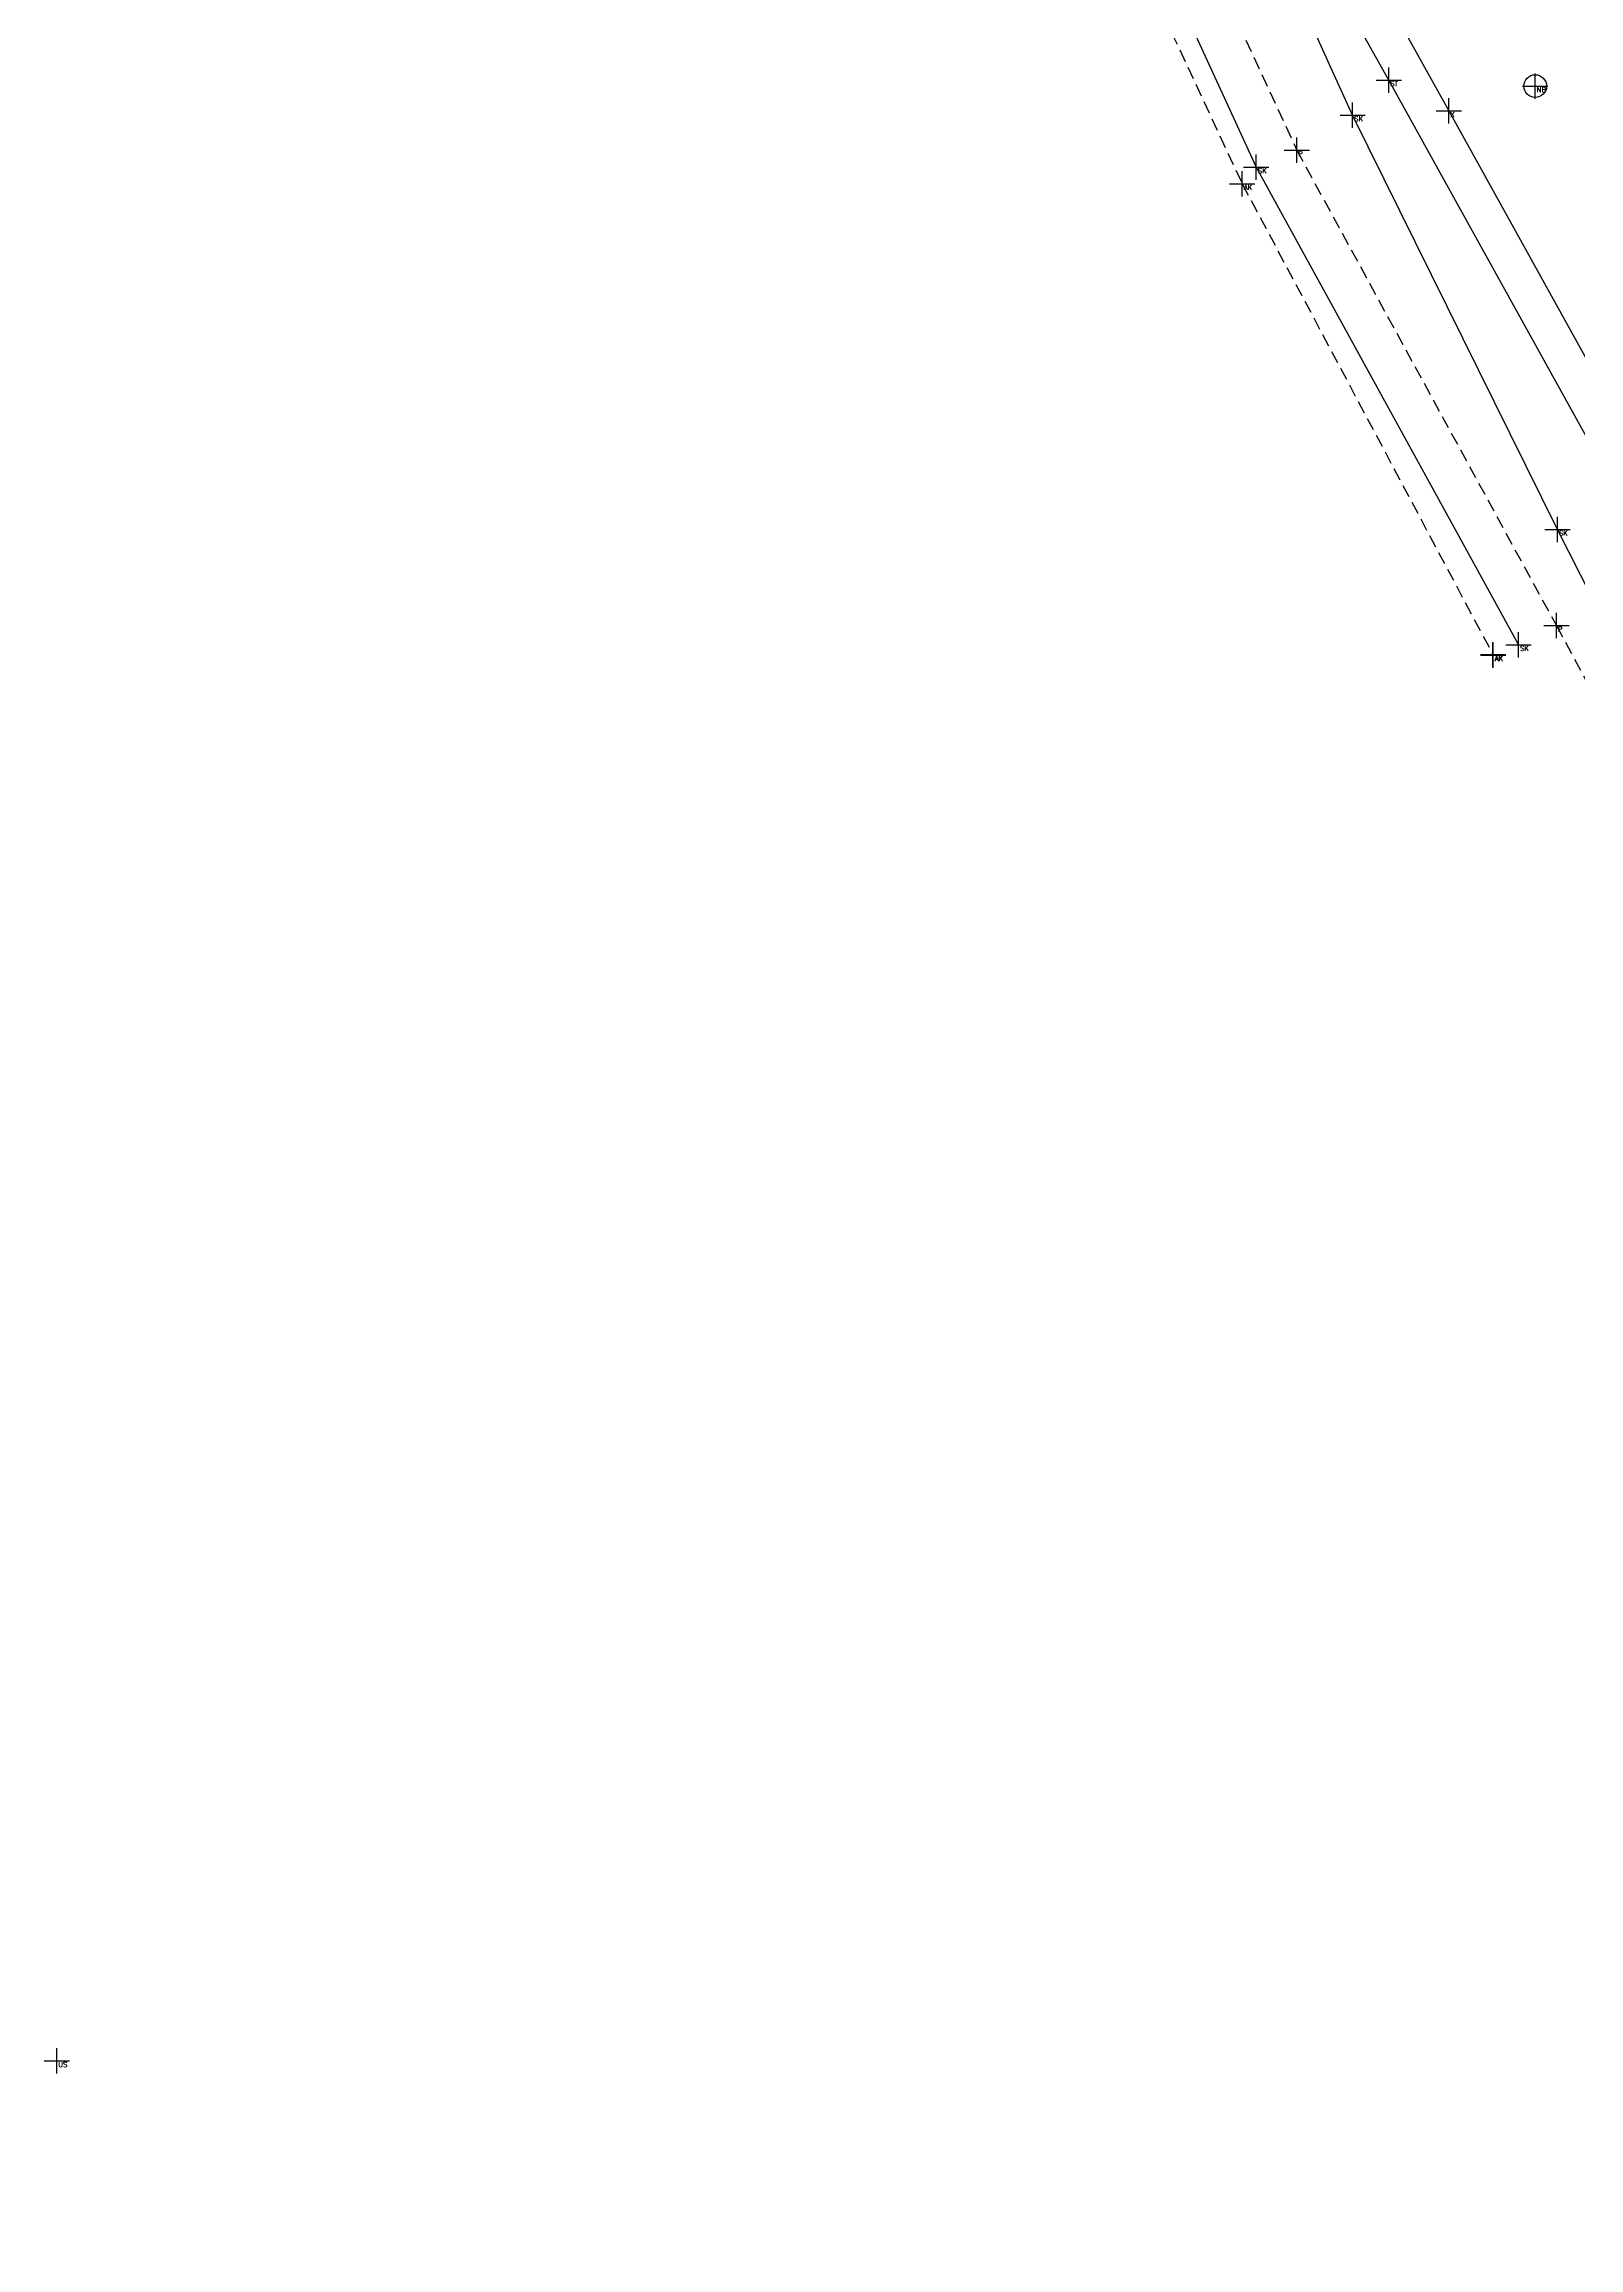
# Model space of a CAD drawing. Header units: metres. Extents: x 113488 to 113987, y 6281306 to 6282136.
# Drawn here: x 113588.9 to 113649.5, y 6281697.9 to 6281785 of the extents above; entities that cross this region are included whole.
import ezdxf
from ezdxf.enums import TextEntityAlignment as Align

# ---------------------------------------------------------------- set-up
doc = ezdxf.new("R2010")
doc.units = ezdxf.units.M
doc.header["$PDMODE"] = 2
doc.header["$PDSIZE"] = 0.5
doc.linetypes.add('DASHED', pattern=[0.75, 0.5, -0.25])
for name, color, linetype in [('M-0CODE', 7, 'Continuous'), ('M-2VA', 7, 'Continuous'), ('M-3YTOR', 7, 'Continuous'), ('M-4DETALJ', 7, 'Continuous'), ('M-BEF-BRUNNAR-INMÄTT', 7, 'Continuous'), ('M-BEF-SLÄNT', 4, 'Continuous'), ('M-BEF-STAKET', 81, 'STAKET'), ('M-BEF-VÄGKANT', 6, 'DASHED'), ('M-BEF-VÄGKANTSTÖD', 1, 'Continuous'), ('M-BRUNNAR', 3, 'Continuous'), ('pntdesc', 1, 'Continuous')]:
    doc.layers.add(name, color=color, linetype=linetype)
doc.styles.get("Standard").update_dxf_attribs({"font": 'simplex8.shx'})
doc.linetypes.add('STAKET', pattern='A,7,[134,morastr.shx,S=0.8,R=0,X=0,Y=0],0.6,[134,morastr.shx,S=0.8,R=0,X=0,Y=0],1', length=8.6)

# ---------------------------------------------------------------- blocks, each defined once
blk = doc.blocks.new('meas')
at = {"color": 0}
blk.add_point((0, 0), dxfattribs=at)
at = {"layer": 'pntdesc'}
blk.add_attdef('PNTDESC', text='', height=1, dxfattribs=at).set_placement((0.3, -0.21), align=Align.TOP_LEFT)
blk = doc.blocks.new('NB')
at = {"layer": 'M-BRUNNAR', "ltscale": 0.1}
blk.add_circle((0, 0), 0.45, dxfattribs=at)

msp = doc.modelspace()

# ---------------------------------------------------------------- linework, layer by layer
at = {"layer": 'M-BEF-SLÄNT'}
for points in [[(113656.464, 6281743.552, 7.115), (113659.286, 6281744.946, 6.786), (113648.675, 6281765.851, 6.593), (113640.579, 6281782.223, 6.444), (113634.882, 6281794.76, 6.43), (113631.219, 6281804.937, 6.476), (113628.528, 6281810.606, 6.393), (113623.549, 6281829.201, 6.504), (113619.761, 6281847.687, 6.578), (113617.454, 6281864.687, 6.559), (113616.853, 6281887.944, 6.774), (113617.827, 6281909.08, 6.914), (113621.037, 6281928.832, 6.936), (113625.211, 6281941.081, 7.091), (113629.905, 6281955.388, 7.237), (113631.975, 6281961.83, 7.213)], [(113610.257, 6281875.241, 5.913), (113610.443, 6281873.821, 5.874), (113614.249, 6281844.248, 5.839), (113619.501, 6281822.726, 5.88), (113627.879, 6281799.526, 5.94), (113636.771, 6281780.168, 6.172), (113647.134, 6281761.295, 6.589)]]:
    msp.add_polyline3d(points, dxfattribs=at)
at = {"layer": 'M-BEF-STAKET'}
msp.add_polyline3d([(113688.975, 6281697.941, 7.223), (113675.495, 6281723.331, 7.045), (113662.243, 6281747.36, 6.855), (113650.368, 6281768.516, 6.707), (113642.004, 6281783.611, 6.581), (113635.591, 6281795.015, 6.502), (113631.221, 6281804.94, 6.478), (113628.527, 6281810.608, 6.404), (113623.574, 6281829.176, 6.515), (113620.961, 6281847.676, 6.702), (113619.798, 6281865.347, 6.857), (113619.1, 6281887.982, 6.993), (113619.108, 6281887.983, 6.995), (113620.427, 6281909.281, 7.07), (113623.654, 6281929.529, 7.164), (113626.101, 6281940.751, 7.14), (113630.359, 6281955.352, 7.373), (113633.518, 6281962.045, 7.43), (113637.928, 6281969.113, 7.588)], dxfattribs=at)
at = {"layer": 'M-BEF-VÄGKANT'}
for points in [[(113663.488, 6281990.581, 5.641), (113646.898, 6281986.593, 5.519), (113639.6, 6281981.378, 5.278), (113628.881, 6281967.063, 5.039), (113624.625, 6281955.785, 4.822), (113621.846, 6281948.489, 4.99), (113617.443, 6281932.404, 5.143), (113614.062, 6281916.175, 5.089), (113613.902, 6281914.861, 5.041), (113612.522, 6281897.007, 5.172), (113612.625, 6281873.86, 5.081), (113614.132, 6281859.527, 4.954), (113616.592, 6281844.279, 5.057), (113621.651, 6281823.217, 5.182), (113629.442, 6281800.168, 5.26), (113638.368, 6281780.844, 5.487), (113648.63, 6281762.051, 5.908), (113658.481, 6281743.76, 6.444), (113670.157, 6281723.01, 6.79)], [(113609.329, 6281888.454, 5.954), (113609.644, 6281873.646, 5.954), (113613.238, 6281844.074, 5.949), (113618.754, 6281822.181, 5.942), (113627.07, 6281799.066, 6.005), (113636.218, 6281779.508, 6.233), (113646.125, 6281760.903, 6.681), (113646.137, 6281760.883, 6.679)]]:
    msp.add_polyline3d(points, dxfattribs=at)
at = {"layer": 'M-BEF-VÄGKANTSTÖD'}
msp.add_polyline3d([(113637.567, 6281794.636, 6.371), (113644.382, 6281782.388, 6.473), (113656.106, 6281761.236, 6.65), (113669.656, 6281736.955, 6.808), (113679.879, 6281718.659, 7.009), (113685.596, 6281722.775, 7.198), (113680.239, 6281732.414, 7.088), (113679.793, 6281736.403, 7.078), (113682.119, 6281739.32, 7.052)], dxfattribs=at)

# ---------------------------------------------------------------- block references
at = {"layer": 'M-0CODE', "color": 7}
ref = msp.add_blockref('meas', (113589.361, 6281705.329, 6.525), dxfattribs=dict(at, xscale=0.2, yscale=0.2, zscale=0.2))
ref.add_attrib('PNTDESC', 'US', dxfattribs={"layer": 'pntdesc', "height": 0.2}).set_placement((113589.421, 6281705.287, 6.525), align=Align.TOP_LEFT)
at = {"layer": 'M-2VA', "color": 20}
ref = msp.add_blockref('meas', (113647.793, 6281783.369, 6.377), dxfattribs=dict(at, xscale=0.2, yscale=0.2, zscale=0.2))
ref.add_attrib('PNTDESC', 'NB', dxfattribs={"layer": 'pntdesc', "height": 0.2}).set_placement((113647.853, 6281783.327, 6.377), align=Align.TOP_LEFT)
at = {"layer": 'M-3YTOR', "color": 20}
ref = msp.add_blockref('meas', (113640.579, 6281782.223, 6.444), dxfattribs=dict(at, xscale=0.2, yscale=0.2, zscale=0.2))
ref.add_attrib('PNTDESC', 'SK', dxfattribs={"layer": 'pntdesc', "height": 0.2}).set_placement((113640.639, 6281782.181, 6.444), align=Align.TOP_LEFT)
at = {"layer": 'M-3YTOR', "color": 130}
ref = msp.add_blockref('meas', (113644.382, 6281782.388, 6.473), dxfattribs=dict(at, xscale=0.2, yscale=0.2, zscale=0.2))
ref.add_attrib('PNTDESC', 'K', dxfattribs={"layer": 'pntdesc', "height": 0.2}).set_placement((113644.442, 6281782.346, 6.473), align=Align.TOP_LEFT)
at = {"layer": 'M-3YTOR', "color": 164}
ref = msp.add_blockref('meas', (113638.368, 6281780.844, 5.487), dxfattribs=dict(at, xscale=0.2, yscale=0.2, zscale=0.2))
ref.add_attrib('PNTDESC', 'P', dxfattribs={"layer": 'pntdesc', "height": 0.2}).set_placement((113638.428, 6281780.802, 5.487), align=Align.TOP_LEFT)
at = {"layer": 'M-3YTOR', "color": 20}
ref = msp.add_blockref('meas', (113636.771, 6281780.168, 6.172), dxfattribs=dict(at, xscale=0.2, yscale=0.2, zscale=0.2))
ref.add_attrib('PNTDESC', 'SK', dxfattribs={"layer": 'pntdesc', "height": 0.2}).set_placement((113636.831, 6281780.126, 6.172), align=Align.TOP_LEFT)
at = {"layer": 'M-3YTOR', "color": 28}
ref = msp.add_blockref('meas', (113636.218, 6281779.508, 6.233), dxfattribs=dict(at, xscale=0.2, yscale=0.2, zscale=0.2))
ref.add_attrib('PNTDESC', 'AK', dxfattribs={"layer": 'pntdesc', "height": 0.2}).set_placement((113636.278, 6281779.466, 6.233), align=Align.TOP_LEFT)
at = {"layer": 'M-3YTOR', "color": 20}
ref = msp.add_blockref('meas', (113648.675, 6281765.851, 6.593), dxfattribs=dict(at, xscale=0.2, yscale=0.2, zscale=0.2))
ref.add_attrib('PNTDESC', 'SK', dxfattribs={"layer": 'pntdesc', "height": 0.2}).set_placement((113648.735, 6281765.809, 6.593), align=Align.TOP_LEFT)
at = {"layer": 'M-3YTOR', "color": 164}
ref = msp.add_blockref('meas', (113648.63, 6281762.051, 5.908), dxfattribs=dict(at, xscale=0.2, yscale=0.2, zscale=0.2))
ref.add_attrib('PNTDESC', 'P', dxfattribs={"layer": 'pntdesc', "height": 0.2}).set_placement((113648.69, 6281762.009, 5.908), align=Align.TOP_LEFT)
at = {"layer": 'M-3YTOR', "color": 28}
ref = msp.add_blockref('meas', (113646.125, 6281760.903, 6.681), dxfattribs=dict(at, xscale=0.2, yscale=0.2, zscale=0.2))
ref.add_attrib('PNTDESC', 'AK', dxfattribs={"layer": 'pntdesc', "height": 0.2}).set_placement((113646.185, 6281760.861, 6.681), align=Align.TOP_LEFT)
ref = msp.add_blockref('meas', (113646.137, 6281760.883, 6.679), dxfattribs=dict(at, xscale=0.2, yscale=0.2, zscale=0.2))
ref.add_attrib('PNTDESC', 'AK', dxfattribs={"layer": 'pntdesc', "height": 0.2}).set_placement((113646.197, 6281760.841, 6.679), align=Align.TOP_LEFT)
at = {"layer": 'M-3YTOR', "color": 20}
ref = msp.add_blockref('meas', (113647.134, 6281761.295, 6.589), dxfattribs=dict(at, xscale=0.2, yscale=0.2, zscale=0.2))
ref.add_attrib('PNTDESC', 'SK', dxfattribs={"layer": 'pntdesc', "height": 0.2}).set_placement((113647.194, 6281761.253, 6.589), align=Align.TOP_LEFT)
at = {"layer": 'M-4DETALJ', "color": 164}
ref = msp.add_blockref('meas', (113642.004, 6281783.611, 6.581), dxfattribs=dict(at, xscale=0.2, yscale=0.2, zscale=0.2))
ref.add_attrib('PNTDESC', 'ST', dxfattribs={"layer": 'pntdesc', "height": 0.2}).set_placement((113642.064, 6281783.569, 6.581), align=Align.TOP_LEFT)
at = {"layer": 'M-BEF-BRUNNAR-INMÄTT'}
msp.add_blockref('NB', (113647.793, 6281783.369, 6.377), dxfattribs=at)

doc.saveas('drawing.dxf')
